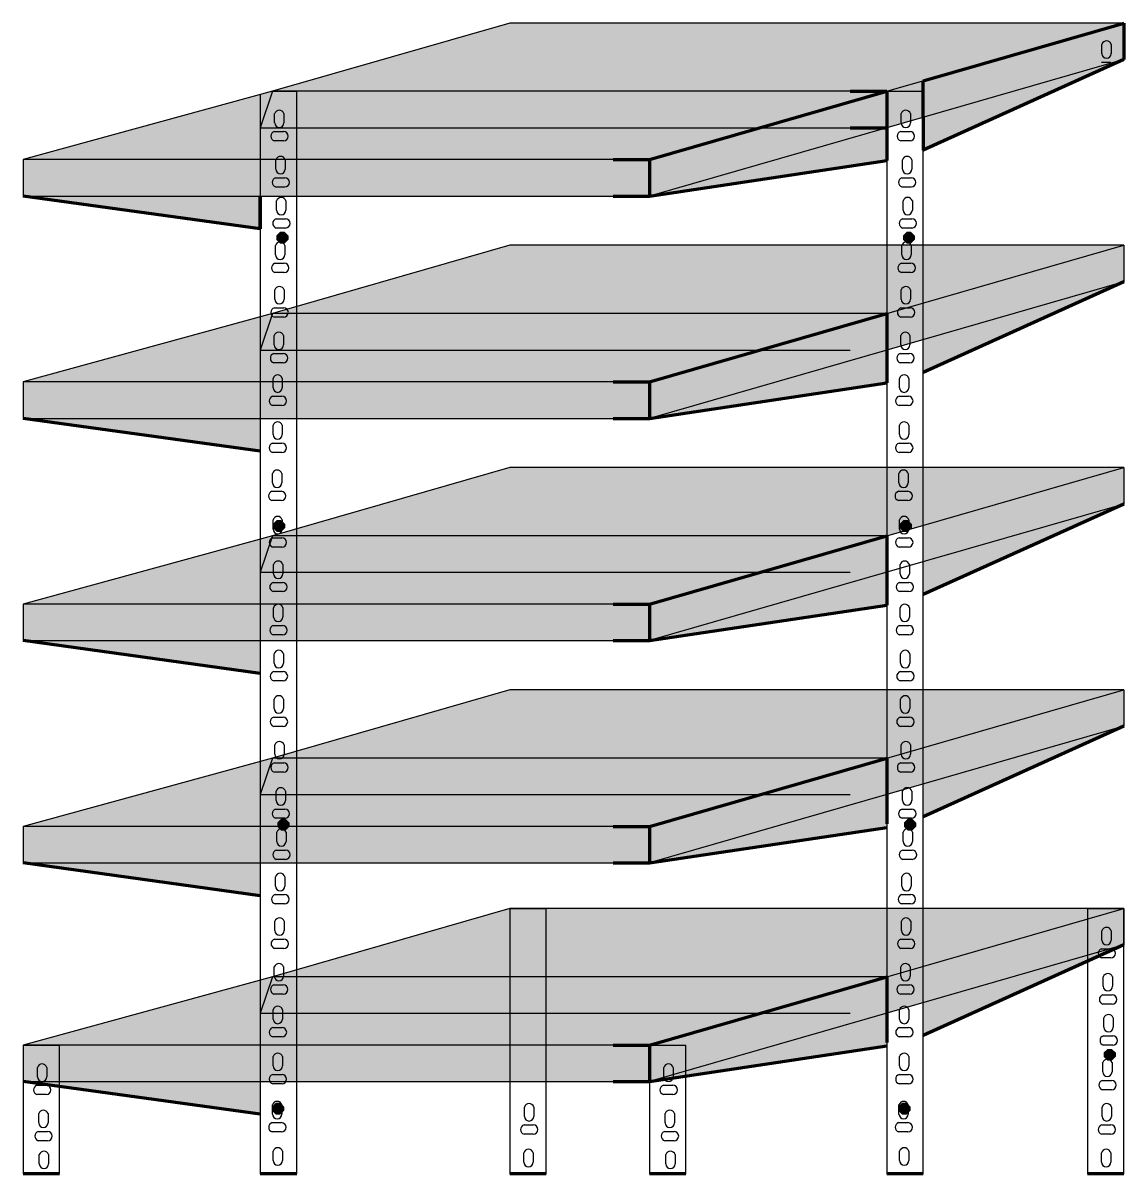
# Model space of a CAD drawing. Header units: millimetres. Extents: x 6614975 to 6624097, y 8742145 to 8746891.
# Drawn here: x 6620503.6 to 6620654.8, y 8745297.2 to 8745455.1 of the extents above; entities that cross this region are included whole.
import ezdxf

# ---------------------------------------------------------------- set-up
doc = ezdxf.new("R2010")
doc.units = ezdxf.units.MM

msp = doc.modelspace()

# ---------------------------------------------------------------- hatches: boundary and pattern name
at = {"lineweight": 211}
h = msp.add_hatch(color=8, dxfattribs=at)
h.dxf.hatch_style = 1
h.paths.add_polyline_path([(6620617.217, 8745445.765), (6620622.217, 8745445.765), (6620654.789, 8745455.137), (6620570.486, 8745455.137), (6620537.914, 8745445.765)])
h = msp.add_hatch(color=8, dxfattribs=at)
h.dxf.hatch_style = 1
h.paths.add_polyline_path([(6620654.789, 8745450.137), (6620654.789, 8745455.137), (6620622.217, 8745445.765), (6620622.217, 8745440.765)])
h = msp.add_hatch(color=9, dxfattribs=at)
h.dxf.hatch_style = 1
h.paths.add_polyline_path([(6620654.789, 8745450.137), (6620654.789, 8745455.137), (6620627.217, 8745447.203), (6620627.217, 8745442.203), (6620627.217, 8745437.703)])
h = msp.add_hatch(color=8, dxfattribs=at)
h.dxf.hatch_style = 1
h.paths.add_polyline_path([(6620584.645, 8745436.392), (6620589.645, 8745436.392), (6620622.217, 8745445.765), (6620537.914, 8745445.765), (6620503.645, 8745436.392)])
h = msp.add_hatch(color=8, dxfattribs=at)
h.dxf.hatch_style = 1
h.paths.add_polyline_path([(6620622.217, 8745440.765), (6620622.217, 8745445.765), (6620617.217, 8745445.765), (6620537.914, 8745445.765), (6620536.217, 8745440.765), (6620617.217, 8745440.765)])
h = msp.add_hatch(color=8, dxfattribs=at)
h.dxf.hatch_style = 1
h.paths.add_polyline_path([(6620622.217, 8745440.765), (6620622.217, 8745445.765), (6620589.645, 8745436.392), (6620589.645, 8745431.392)])
h = msp.add_hatch(color=9, dxfattribs=at)
h.dxf.hatch_style = 1
h.paths.add_polyline_path([(6620622.217, 8745445.765), (6620589.645, 8745436.392), (6620589.645, 8745431.392), (6620622.217, 8745436.265)])
h = msp.add_hatch(color=9, dxfattribs=at)
h.dxf.hatch_style = 1
h.paths.add_polyline_path([(6620536.217, 8745426.892), (6620536.217, 8745431.392), (6620536.217, 8745436.392), (6620503.645, 8745436.392), (6620503.645, 8745431.392)])
h = msp.add_hatch(color=8, dxfattribs=at)
h.dxf.hatch_style = 1
h.paths.add_polyline_path([(6620589.645, 8745431.392), (6620589.645, 8745436.392), (6620584.645, 8745436.392), (6620503.645, 8745436.392), (6620503.645, 8745431.392), (6620584.645, 8745431.392)])
at = {"true_color": 0x000000}
h = msp.add_hatch(color=18, dxfattribs=at)
h.dxf.hatch_style = 1
h.paths.add_polyline_path([(6620538.502, 8745425.434), (6620539.002, 8745424.934), (6620539.502, 8745424.934), (6620540.002, 8745425.434), (6620540.002, 8745425.934), (6620539.502, 8745426.434), (6620539.002, 8745426.434), (6620538.502, 8745425.934)])
h = msp.add_hatch(color=18, dxfattribs=at)
h.dxf.hatch_style = 1
h.paths.add_polyline_path([(6620624.502, 8745425.434), (6620625.002, 8745424.934), (6620625.502, 8745424.934), (6620626.002, 8745425.434), (6620626.002, 8745425.934), (6620625.502, 8745426.434), (6620625.002, 8745426.434), (6620624.502, 8745425.934)])
at = {"lineweight": 211}
h = msp.add_hatch(color=8, dxfattribs=at)
h.dxf.hatch_style = 1
h.paths.add_polyline_path([(6620617.217, 8745415.265), (6620622.217, 8745415.265), (6620654.789, 8745424.637), (6620570.486, 8745424.637), (6620537.914, 8745415.265)])
h = msp.add_hatch(color=8, dxfattribs=at)
h.dxf.hatch_style = 1
h.paths.add_polyline_path([(6620654.789, 8745419.637), (6620654.789, 8745424.637), (6620622.217, 8745415.265), (6620622.217, 8745410.265)])
h = msp.add_hatch(color=9, dxfattribs=at)
h.dxf.hatch_style = 1
h.paths.add_polyline_path([(6620654.789, 8745419.637), (6620654.789, 8745424.637), (6620627.217, 8745416.703), (6620627.217, 8745411.703), (6620627.217, 8745407.203)])
h = msp.add_hatch(color=8, dxfattribs=at)
h.dxf.hatch_style = 1
h.paths.add_polyline_path([(6620584.645, 8745405.892), (6620589.645, 8745405.892), (6620622.217, 8745415.265), (6620537.914, 8745415.265), (6620503.645, 8745405.892)])
h = msp.add_hatch(color=8, dxfattribs=at)
h.dxf.hatch_style = 1
h.paths.add_polyline_path([(6620622.217, 8745410.265), (6620622.217, 8745415.265), (6620617.217, 8745415.265), (6620537.914, 8745415.265), (6620536.217, 8745410.265), (6620617.217, 8745410.265)])
h = msp.add_hatch(color=8, dxfattribs=at)
h.dxf.hatch_style = 1
h.paths.add_polyline_path([(6620622.217, 8745410.265), (6620622.217, 8745415.265), (6620589.645, 8745405.892), (6620589.645, 8745400.892)])
h = msp.add_hatch(color=9, dxfattribs=at)
h.dxf.hatch_style = 1
h.paths.add_polyline_path([(6620622.217, 8745415.265), (6620589.645, 8745405.892), (6620589.645, 8745400.892), (6620622.217, 8745405.765)])
h = msp.add_hatch(color=9, dxfattribs=at)
h.dxf.hatch_style = 1
h.paths.add_polyline_path([(6620536.217, 8745396.392), (6620536.217, 8745400.892), (6620536.217, 8745405.892), (6620503.645, 8745405.892), (6620503.645, 8745400.892)])
h = msp.add_hatch(color=8, dxfattribs=at)
h.dxf.hatch_style = 1
h.paths.add_polyline_path([(6620589.645, 8745400.892), (6620589.645, 8745405.892), (6620584.645, 8745405.892), (6620503.645, 8745405.892), (6620503.645, 8745400.892), (6620584.645, 8745400.892)])
h = msp.add_hatch(color=8, dxfattribs=at)
h.dxf.hatch_style = 1
h.paths.add_polyline_path([(6620617.217, 8745384.765), (6620622.217, 8745384.765), (6620654.789, 8745394.137), (6620570.486, 8745394.137), (6620537.914, 8745384.765)])
h = msp.add_hatch(color=8, dxfattribs=at)
h.dxf.hatch_style = 1
h.paths.add_polyline_path([(6620654.789, 8745389.137), (6620654.789, 8745394.137), (6620627.217, 8745386.37), (6620627.217, 8745381.37)])
h = msp.add_hatch(color=9, dxfattribs=at)
h.dxf.hatch_style = 1
h.paths.add_polyline_path([(6620654.789, 8745389.137), (6620654.789, 8745394.137), (6620627.217, 8745386.203), (6620627.217, 8745381.203), (6620627.217, 8745376.703)])
at = {"true_color": 0x000000}
h = msp.add_hatch(color=18, dxfattribs=at)
h.dxf.hatch_style = 1
h.paths.add_polyline_path([(6620538.051, 8745385.862), (6620538.551, 8745385.362), (6620539.051, 8745385.362), (6620539.551, 8745385.862), (6620539.551, 8745386.362), (6620539.051, 8745386.862), (6620538.551, 8745386.862), (6620538.051, 8745386.362)])
h = msp.add_hatch(color=18, dxfattribs=at)
h.dxf.hatch_style = 1
h.paths.add_polyline_path([(6620624.051, 8745385.862), (6620624.551, 8745385.362), (6620625.051, 8745385.362), (6620625.551, 8745385.862), (6620625.551, 8745386.362), (6620625.051, 8745386.862), (6620624.551, 8745386.862), (6620624.051, 8745386.362)])
at = {"lineweight": 211}
h = msp.add_hatch(color=8, dxfattribs=at)
h.dxf.hatch_style = 1
h.paths.add_polyline_path([(6620584.645, 8745375.392), (6620589.645, 8745375.392), (6620622.217, 8745384.765), (6620537.914, 8745384.765), (6620503.645, 8745375.392)])
h = msp.add_hatch(color=8, dxfattribs=at)
h.dxf.hatch_style = 1
h.paths.add_polyline_path([(6620622.217, 8745379.765), (6620622.217, 8745384.765), (6620617.217, 8745384.765), (6620537.914, 8745384.765), (6620536.217, 8745379.765), (6620617.217, 8745379.765)])
h = msp.add_hatch(color=8, dxfattribs=at)
h.dxf.hatch_style = 1
h.paths.add_polyline_path([(6620622.217, 8745379.765), (6620622.217, 8745384.765), (6620589.645, 8745375.392), (6620589.645, 8745370.392)])
h = msp.add_hatch(color=9, dxfattribs=at)
h.dxf.hatch_style = 1
h.paths.add_polyline_path([(6620622.217, 8745384.765), (6620589.645, 8745375.392), (6620589.645, 8745370.392), (6620622.217, 8745375.265)])
h = msp.add_hatch(color=9, dxfattribs=at)
h.dxf.hatch_style = 1
h.paths.add_polyline_path([(6620536.217, 8745365.892), (6620536.217, 8745370.392), (6620536.217, 8745375.392), (6620503.645, 8745375.392), (6620503.645, 8745370.392)])
h = msp.add_hatch(color=8, dxfattribs=at)
h.dxf.hatch_style = 1
h.paths.add_polyline_path([(6620589.645, 8745370.392), (6620589.645, 8745375.392), (6620584.645, 8745375.392), (6620503.645, 8745375.392), (6620503.645, 8745370.392), (6620584.645, 8745370.392)])
h = msp.add_hatch(color=8, dxfattribs=at)
h.dxf.hatch_style = 1
h.paths.add_polyline_path([(6620617.217, 8745354.265), (6620622.217, 8745354.265), (6620654.789, 8745363.637), (6620570.486, 8745363.637), (6620537.914, 8745354.265)])
h = msp.add_hatch(color=8, dxfattribs=at)
h.dxf.hatch_style = 1
h.paths.add_polyline_path([(6620654.789, 8745358.637), (6620654.789, 8745363.637), (6620622.217, 8745354.265), (6620622.217, 8745349.265)])
h = msp.add_hatch(color=9, dxfattribs=at)
h.dxf.hatch_style = 1
h.paths.add_polyline_path([(6620654.789, 8745358.637), (6620654.789, 8745363.637), (6620627.217, 8745355.703), (6620627.217, 8745350.703), (6620627.217, 8745346.203)])
h = msp.add_hatch(color=8, dxfattribs=at)
h.dxf.hatch_style = 1
h.paths.add_polyline_path([(6620584.645, 8745344.892), (6620589.645, 8745344.892), (6620622.217, 8745354.265), (6620537.914, 8745354.265), (6620503.645, 8745344.892)])
h = msp.add_hatch(color=8, dxfattribs=at)
h.dxf.hatch_style = 1
h.paths.add_polyline_path([(6620622.217, 8745349.265), (6620622.217, 8745354.265), (6620617.217, 8745354.265), (6620537.914, 8745354.265), (6620536.217, 8745349.265), (6620617.217, 8745349.265)])
h = msp.add_hatch(color=8, dxfattribs=at)
h.dxf.hatch_style = 1
h.paths.add_polyline_path([(6620622.217, 8745349.265), (6620622.217, 8745354.265), (6620589.645, 8745344.892), (6620589.645, 8745339.892)])
h = msp.add_hatch(color=9, dxfattribs=at)
h.dxf.hatch_style = 1
h.paths.add_polyline_path([(6620622.217, 8745354.265), (6620589.645, 8745344.892), (6620589.645, 8745339.892), (6620622.217, 8745344.765)])
at = {"true_color": 0x000000}
h = msp.add_hatch(color=18, dxfattribs=at)
h.dxf.hatch_style = 1
h.paths.add_polyline_path([(6620538.646, 8745344.889), (6620539.146, 8745344.389), (6620539.646, 8745344.389), (6620540.146, 8745344.889), (6620540.146, 8745345.389), (6620539.646, 8745345.889), (6620539.146, 8745345.889), (6620538.646, 8745345.389)])
h = msp.add_hatch(color=18, dxfattribs=at)
h.dxf.hatch_style = 1
h.paths.add_polyline_path([(6620624.646, 8745344.889), (6620625.146, 8745344.389), (6620625.646, 8745344.389), (6620626.146, 8745344.889), (6620626.146, 8745345.389), (6620625.646, 8745345.889), (6620625.146, 8745345.889), (6620624.646, 8745345.389)])
at = {"lineweight": 211}
h = msp.add_hatch(color=9, dxfattribs=at)
h.dxf.hatch_style = 1
h.paths.add_polyline_path([(6620536.217, 8745335.392), (6620536.217, 8745339.892), (6620536.217, 8745344.892), (6620503.645, 8745344.892), (6620503.645, 8745339.892)])
h = msp.add_hatch(color=8, dxfattribs=at)
h.dxf.hatch_style = 1
h.paths.add_polyline_path([(6620589.645, 8745339.892), (6620589.645, 8745344.892), (6620584.645, 8745344.892), (6620503.645, 8745344.892), (6620503.645, 8745339.892), (6620584.645, 8745339.892)])
h = msp.add_hatch(color=8, dxfattribs=at)
h.dxf.hatch_style = 1
h.paths.add_polyline_path([(6620617.217, 8745324.265), (6620622.217, 8745324.265), (6620654.789, 8745333.637), (6620570.486, 8745333.637), (6620537.914, 8745324.265)])
h = msp.add_hatch(color=8, dxfattribs=at)
h.dxf.hatch_style = 1
h.paths.add_polyline_path([(6620654.789, 8745328.637), (6620654.789, 8745333.637), (6620622.217, 8745324.265), (6620622.217, 8745319.265)])
h = msp.add_hatch(color=9, dxfattribs=at)
h.dxf.hatch_style = 1
h.paths.add_polyline_path([(6620654.789, 8745328.637), (6620654.789, 8745333.637), (6620627.217, 8745325.703), (6620627.217, 8745320.703), (6620627.217, 8745316.203)])
h = msp.add_hatch(color=8, dxfattribs=at)
h.dxf.hatch_style = 1
h.paths.add_polyline_path([(6620584.645, 8745314.892), (6620589.645, 8745314.892), (6620622.217, 8745324.265), (6620537.914, 8745324.265), (6620503.645, 8745314.892)])
h = msp.add_hatch(color=8, dxfattribs=at)
h.dxf.hatch_style = 1
h.paths.add_polyline_path([(6620622.217, 8745319.265), (6620622.217, 8745324.265), (6620617.217, 8745324.265), (6620537.914, 8745324.265), (6620536.217, 8745319.265), (6620617.217, 8745319.265)])
h = msp.add_hatch(color=8, dxfattribs=at)
h.dxf.hatch_style = 1
h.paths.add_polyline_path([(6620622.217, 8745319.265), (6620622.217, 8745324.265), (6620589.645, 8745314.892), (6620589.645, 8745309.892)])
h = msp.add_hatch(color=9, dxfattribs=at)
h.dxf.hatch_style = 1
h.paths.add_polyline_path([(6620622.217, 8745324.265), (6620589.645, 8745314.892), (6620589.645, 8745309.892), (6620622.217, 8745314.765)])
h = msp.add_hatch(color=9, dxfattribs=at)
h.dxf.hatch_style = 1
h.paths.add_polyline_path([(6620536.217, 8745305.392), (6620536.217, 8745309.892), (6620536.217, 8745314.892), (6620503.645, 8745314.892), (6620503.645, 8745309.892)])
h = msp.add_hatch(color=8, dxfattribs=at)
h.dxf.hatch_style = 1
h.paths.add_polyline_path([(6620589.645, 8745309.892), (6620589.645, 8745314.892), (6620584.645, 8745314.892), (6620503.645, 8745314.892), (6620503.645, 8745309.892), (6620584.645, 8745309.892)])
at = {"true_color": 0x000000}
h = msp.add_hatch(color=18, dxfattribs=at)
h.dxf.hatch_style = 1
h.paths.add_polyline_path([(6620652.074, 8745313.306), (6620652.574, 8745312.806), (6620653.074, 8745312.806), (6620653.574, 8745313.306), (6620653.574, 8745313.806), (6620653.074, 8745314.306), (6620652.574, 8745314.306), (6620652.074, 8745313.806)])
h = msp.add_hatch(color=18, dxfattribs=at)
h.dxf.hatch_style = 1
h.paths.add_polyline_path([(6620537.899, 8745305.919), (6620538.399, 8745305.419), (6620538.899, 8745305.419), (6620539.399, 8745305.919), (6620539.399, 8745306.419), (6620538.899, 8745306.919), (6620538.399, 8745306.919), (6620537.899, 8745306.419)])
h = msp.add_hatch(color=18, dxfattribs=at)
h.dxf.hatch_style = 1
h.paths.add_polyline_path([(6620623.899, 8745305.919), (6620624.399, 8745305.419), (6620624.899, 8745305.419), (6620625.399, 8745305.919), (6620625.399, 8745306.419), (6620624.899, 8745306.919), (6620624.399, 8745306.919), (6620623.899, 8745306.419)])

# ---------------------------------------------------------------- linework, layer by layer
at = {"color": 18, "lineweight": 211, "true_color": 0x000000}
for p, q in [((6620627.217, 8745447.203), (6620654.789, 8745455.137)), ((6620627.217, 8745447.203), (6620654.789, 8745455.137)), ((6620654.789, 8745455.137), (6620654.789, 8745450.137)), ((6620654.789, 8745455.137), (6620654.789, 8745450.137)), ((6620654.789, 8745455.137), (6620654.789, 8745450.137)), ((6620654.789, 8745450.137), (6620627.217, 8745437.703)), ((6620654.789, 8745450.137), (6620627.217, 8745437.703)), ((6620627.217, 8745442.203), (6620627.217, 8745447.203)), ((6620627.217, 8745442.203), (6620627.217, 8745447.203)), ((6620589.645, 8745436.392), (6620622.217, 8745445.765)), ((6620589.645, 8745436.392), (6620622.217, 8745445.765)), ((6620622.217, 8745445.765), (6620622.217, 8745436.265)), ((6620622.217, 8745445.765), (6620622.217, 8745436.265)), ((6620627.217, 8745442.203), (6620627.217, 8745437.703)), ((6620627.217, 8745442.203), (6620627.217, 8745437.703)), ((6620589.645, 8745436.392), (6620589.645, 8745431.392)), ((6620589.645, 8745431.392), (6620622.217, 8745436.265)), ((6620589.645, 8745431.392), (6620622.217, 8745436.265)), ((6620536.217, 8745426.892), (6620503.645, 8745431.392)), ((6620536.217, 8745426.892), (6620503.645, 8745431.392)), ((6620536.217, 8745431.392), (6620536.217, 8745426.892)), ((6620536.217, 8745426.892), (6620536.217, 8745431.392)), ((6620654.789, 8745419.637), (6620627.217, 8745407.203)), ((6620654.789, 8745419.637), (6620627.217, 8745407.203)), ((6620589.645, 8745405.892), (6620622.217, 8745415.265)), ((6620589.645, 8745405.892), (6620622.217, 8745415.265)), ((6620622.217, 8745415.265), (6620622.217, 8745405.765)), ((6620589.645, 8745405.892), (6620589.645, 8745400.892)), ((6620589.645, 8745400.892), (6620622.217, 8745405.765)), ((6620589.645, 8745400.892), (6620622.217, 8745405.765)), ((6620536.217, 8745396.392), (6620503.645, 8745400.892)), ((6620536.217, 8745396.392), (6620503.645, 8745400.892)), ((6620654.789, 8745389.137), (6620627.217, 8745376.703)), ((6620654.789, 8745389.137), (6620627.217, 8745376.703)), ((6620589.645, 8745375.392), (6620622.217, 8745384.765)), ((6620589.645, 8745375.392), (6620622.217, 8745384.765)), ((6620622.217, 8745384.765), (6620622.217, 8745375.265)), ((6620589.645, 8745375.392), (6620589.645, 8745370.392)), ((6620589.645, 8745370.392), (6620622.217, 8745375.265)), ((6620589.645, 8745370.392), (6620622.217, 8745375.265)), ((6620536.217, 8745365.892), (6620503.645, 8745370.392)), ((6620536.217, 8745365.892), (6620503.645, 8745370.392)), ((6620654.789, 8745358.637), (6620627.217, 8745346.203)), ((6620654.789, 8745358.637), (6620627.217, 8745346.203)), ((6620589.645, 8745344.892), (6620622.217, 8745354.265)), ((6620589.645, 8745344.892), (6620622.217, 8745354.265)), ((6620622.217, 8745354.265), (6620622.217, 8745345.265)), ((6620589.645, 8745344.892), (6620589.645, 8745339.892)), ((6620589.645, 8745339.892), (6620622.217, 8745344.765)), ((6620589.645, 8745339.892), (6620622.217, 8745344.765)), ((6620536.217, 8745335.392), (6620503.645, 8745339.892)), ((6620536.217, 8745335.392), (6620503.645, 8745339.892)), ((6620654.789, 8745328.637), (6620627.217, 8745316.203)), ((6620654.789, 8745328.637), (6620627.217, 8745316.203)), ((6620589.645, 8745314.892), (6620622.217, 8745324.265)), ((6620589.645, 8745314.892), (6620622.217, 8745324.265)), ((6620622.217, 8745324.265), (6620622.217, 8745315.265)), ((6620589.645, 8745314.892), (6620589.645, 8745309.892)), ((6620589.645, 8745309.892), (6620622.217, 8745314.765)), ((6620589.645, 8745309.892), (6620622.217, 8745314.765)), ((6620536.217, 8745305.392), (6620503.645, 8745309.892)), ((6620536.217, 8745305.392), (6620503.645, 8745309.892))]:
    msp.add_line(p, q, dxfattribs=at)
at = {"color": 7}
for p, q in [((6620537.914, 8745445.765), (6620541.217, 8745445.765)), ((6620622.217, 8745445.765), (6620627.217, 8745445.765)), ((6620570.486, 8745333.637), (6620575.486, 8745333.637)), ((6620649.789, 8745333.637), (6620654.789, 8745333.637)), ((6620503.645, 8745314.892), (6620508.645, 8745314.892)), ((6620589.645, 8745314.892), (6620594.645, 8745314.892))]:
    msp.add_line(p, q, dxfattribs=at)
at = {"color": 7, "lineweight": 211, "true_color": 0xffffff}
for p, q in [((6620617.217, 8745445.765), (6620622.217, 8745445.765)), ((6620622.217, 8745445.765), (6620622.217, 8745440.765)), ((6620622.217, 8745445.765), (6620622.217, 8745440.765)), ((6620617.217, 8745440.765), (6620622.217, 8745440.765)), ((6620584.645, 8745436.392), (6620589.645, 8745436.392)), ((6620589.645, 8745436.392), (6620589.645, 8745431.392)), ((6620584.645, 8745431.392), (6620589.645, 8745431.392)), ((6620584.645, 8745405.892), (6620589.645, 8745405.892)), ((6620589.645, 8745405.892), (6620589.645, 8745400.892)), ((6620584.645, 8745400.892), (6620589.645, 8745400.892)), ((6620584.645, 8745375.392), (6620589.645, 8745375.392)), ((6620589.645, 8745375.392), (6620589.645, 8745370.392)), ((6620584.645, 8745370.392), (6620589.645, 8745370.392)), ((6620584.645, 8745344.892), (6620589.645, 8745344.892)), ((6620589.645, 8745344.892), (6620589.645, 8745339.892)), ((6620584.645, 8745339.892), (6620589.645, 8745339.892)), ((6620584.645, 8745314.892), (6620589.645, 8745314.892)), ((6620589.645, 8745314.892), (6620589.645, 8745309.892)), ((6620584.645, 8745309.892), (6620589.645, 8745309.892)), ((6620508.645, 8745297.203), (6620503.645, 8745297.203)), ((6620541.217, 8745297.203), (6620536.217, 8745297.203)), ((6620575.486, 8745297.203), (6620570.486, 8745297.203)), ((6620594.645, 8745297.203), (6620589.645, 8745297.203)), ((6620627.217, 8745297.203), (6620622.217, 8745297.203)), ((6620654.789, 8745297.203), (6620649.789, 8745297.203))]:
    msp.add_line(p, q, dxfattribs=at)
for p, q in [((6620539.002, 8745426.434), (6620538.502, 8745425.934)), ((6620538.502, 8745425.934), (6620538.502, 8745425.434)), ((6620539.002, 8745426.434), (6620539.502, 8745426.434)), ((6620539.502, 8745426.434), (6620540.002, 8745425.934)), ((6620540.002, 8745425.934), (6620540.002, 8745425.434)), ((6620625.002, 8745426.434), (6620624.502, 8745425.934)), ((6620624.502, 8745425.934), (6620624.502, 8745425.434)), ((6620625.002, 8745426.434), (6620625.502, 8745426.434)), ((6620625.502, 8745426.434), (6620626.002, 8745425.934)), ((6620626.002, 8745425.934), (6620626.002, 8745425.434)), ((6620539.002, 8745424.934), (6620538.502, 8745425.434)), ((6620539.502, 8745424.934), (6620539.002, 8745424.934)), ((6620540.002, 8745425.434), (6620539.502, 8745424.934)), ((6620625.002, 8745424.934), (6620624.502, 8745425.434)), ((6620625.502, 8745424.934), (6620625.002, 8745424.934)), ((6620626.002, 8745425.434), (6620625.502, 8745424.934)), ((6620538.551, 8745386.862), (6620538.051, 8745386.362)), ((6620538.551, 8745386.862), (6620539.051, 8745386.862)), ((6620539.051, 8745386.862), (6620539.551, 8745386.362)), ((6620624.551, 8745386.862), (6620624.051, 8745386.362)), ((6620624.551, 8745386.862), (6620625.051, 8745386.862)), ((6620625.051, 8745386.862), (6620625.551, 8745386.362)), ((6620538.051, 8745386.362), (6620538.051, 8745385.862)), ((6620538.551, 8745385.362), (6620538.051, 8745385.862)), ((6620539.051, 8745385.362), (6620538.551, 8745385.362)), ((6620539.551, 8745385.862), (6620539.051, 8745385.362)), ((6620539.551, 8745386.362), (6620539.551, 8745385.862)), ((6620624.051, 8745386.362), (6620624.051, 8745385.862)), ((6620624.551, 8745385.362), (6620624.051, 8745385.862)), ((6620625.051, 8745385.362), (6620624.551, 8745385.362)), ((6620625.551, 8745385.862), (6620625.051, 8745385.362)), ((6620625.551, 8745386.362), (6620625.551, 8745385.862)), ((6620539.146, 8745345.889), (6620538.646, 8745345.389)), ((6620538.646, 8745345.389), (6620538.646, 8745344.889)), ((6620539.146, 8745345.889), (6620539.646, 8745345.889)), ((6620539.646, 8745345.889), (6620540.146, 8745345.389)), ((6620540.146, 8745345.389), (6620540.146, 8745344.889)), ((6620625.146, 8745345.889), (6620624.646, 8745345.389)), ((6620624.646, 8745345.389), (6620624.646, 8745344.889)), ((6620625.146, 8745345.889), (6620625.646, 8745345.889)), ((6620625.646, 8745345.889), (6620626.146, 8745345.389)), ((6620626.146, 8745345.389), (6620626.146, 8745344.889)), ((6620539.146, 8745344.389), (6620538.646, 8745344.889)), ((6620539.646, 8745344.389), (6620539.146, 8745344.389)), ((6620540.146, 8745344.889), (6620539.646, 8745344.389)), ((6620625.146, 8745344.389), (6620624.646, 8745344.889)), ((6620625.646, 8745344.389), (6620625.146, 8745344.389)), ((6620626.146, 8745344.889), (6620625.646, 8745344.389)), ((6620652.574, 8745314.306), (6620652.074, 8745313.806)), ((6620652.074, 8745313.806), (6620652.074, 8745313.306)), ((6620652.574, 8745314.306), (6620653.074, 8745314.306)), ((6620653.074, 8745314.306), (6620653.574, 8745313.806)), ((6620653.574, 8745313.806), (6620653.574, 8745313.306)), ((6620652.574, 8745312.806), (6620652.074, 8745313.306)), ((6620653.074, 8745312.806), (6620652.574, 8745312.806)), ((6620653.574, 8745313.306), (6620653.074, 8745312.806)), ((6620538.399, 8745306.919), (6620537.899, 8745306.419)), ((6620537.899, 8745306.419), (6620537.899, 8745305.919)), ((6620538.399, 8745305.419), (6620537.899, 8745305.919)), ((6620538.399, 8745306.919), (6620538.899, 8745306.919)), ((6620538.899, 8745306.919), (6620539.399, 8745306.419)), ((6620539.399, 8745305.919), (6620538.899, 8745305.419)), ((6620539.399, 8745306.419), (6620539.399, 8745305.919)), ((6620624.399, 8745306.919), (6620623.899, 8745306.419)), ((6620623.899, 8745306.419), (6620623.899, 8745305.919)), ((6620624.399, 8745305.419), (6620623.899, 8745305.919)), ((6620624.399, 8745306.919), (6620624.899, 8745306.919)), ((6620624.899, 8745306.919), (6620625.399, 8745306.419)), ((6620625.399, 8745305.919), (6620624.899, 8745305.419)), ((6620625.399, 8745306.419), (6620625.399, 8745305.919)), ((6620538.899, 8745305.419), (6620538.399, 8745305.419)), ((6620624.899, 8745305.419), (6620624.399, 8745305.419))]:
    msp.add_line(p, q)
for points in [[(6620654.789, 8745455.137), (6620570.486, 8745455.137), (6620537.914, 8745445.765)], [(6620622.217, 8745445.765), (6620654.789, 8745455.137), (6620654.789, 8745450.137), (6620622.217, 8745440.765)], [(6620651.764, 8745450.931), (6620651.764, 8745452.211)], [(6620653.042, 8745452.211), (6620653.042, 8745450.931)], [(6620651.705, 8745449.758), (6620652.985, 8745449.758)], [(6620622.217, 8745445.765), (6620537.914, 8745445.765), (6620503.645, 8745436.392)], [(6620617.217, 8745445.765), (6620537.914, 8745445.765), (6620536.217, 8745440.765), (6620617.217, 8745440.765)], [(6620536.217, 8745445.3), (6620536.217, 8745297.203)], [(6620541.217, 8745297.203), (6620541.217, 8745445.765)], [(6620589.645, 8745436.392), (6620622.217, 8745445.765), (6620622.217, 8745440.765), (6620589.645, 8745431.392)], [(6620622.217, 8745445.765), (6620622.217, 8745297.203)], [(6620627.217, 8745297.203), (6620627.217, 8745445.765)], [(6620538.192, 8745441.42), (6620538.192, 8745442.7)], [(6620539.471, 8745442.7), (6620539.471, 8745441.42)], [(6620624.192, 8745441.42), (6620624.192, 8745442.7)], [(6620625.471, 8745442.7), (6620625.471, 8745441.42)], [(6620538.134, 8745440.247), (6620539.413, 8745440.247)], [(6620624.134, 8745440.247), (6620625.413, 8745440.247)], [(6620539.413, 8745438.968), (6620538.134, 8745438.968)], [(6620625.413, 8745438.968), (6620624.134, 8745438.968)], [(6620584.645, 8745436.392), (6620503.645, 8745436.392), (6620503.645, 8745431.392), (6620584.645, 8745431.392)], [(6620538.37, 8745435.087), (6620538.37, 8745436.367)], [(6620539.649, 8745436.367), (6620539.649, 8745435.087)], [(6620624.37, 8745435.087), (6620624.37, 8745436.367)], [(6620625.649, 8745436.367), (6620625.649, 8745435.087)], [(6620538.311, 8745433.914), (6620539.591, 8745433.914)], [(6620624.311, 8745433.914), (6620625.591, 8745433.914)], [(6620539.591, 8745432.635), (6620538.311, 8745432.635)], [(6620625.591, 8745432.635), (6620624.311, 8745432.635)], [(6620538.458, 8745429.458), (6620538.458, 8745430.738)], [(6620539.736, 8745430.738), (6620539.736, 8745429.458)], [(6620624.458, 8745429.458), (6620624.458, 8745430.738)], [(6620625.736, 8745430.738), (6620625.736, 8745429.458)], [(6620538.399, 8745428.285), (6620539.679, 8745428.285)], [(6620624.399, 8745428.285), (6620625.679, 8745428.285)], [(6620539.679, 8745427.006), (6620538.399, 8745427.006)], [(6620625.679, 8745427.006), (6620624.399, 8745427.006)], [(6620654.789, 8745424.637), (6620570.486, 8745424.637), (6620537.914, 8745415.265)], [(6620538.294, 8745423.34), (6620538.294, 8745424.62)], [(6620539.572, 8745424.62), (6620539.572, 8745423.34)], [(6620622.217, 8745415.265), (6620654.789, 8745424.637), (6620654.789, 8745419.637), (6620622.217, 8745410.265)], [(6620624.294, 8745423.34), (6620624.294, 8745424.62)], [(6620625.572, 8745424.62), (6620625.572, 8745423.34)], [(6620538.235, 8745422.167), (6620539.515, 8745422.167)], [(6620624.235, 8745422.167), (6620625.515, 8745422.167)], [(6620539.515, 8745420.888), (6620538.235, 8745420.888)], [(6620625.515, 8745420.888), (6620624.235, 8745420.888)], [(6620538.212, 8745417.235), (6620538.212, 8745418.515)], [(6620539.491, 8745418.515), (6620539.491, 8745417.235)], [(6620624.212, 8745417.235), (6620624.212, 8745418.515)], [(6620625.491, 8745418.515), (6620625.491, 8745417.235)], [(6620622.217, 8745415.265), (6620537.914, 8745415.265), (6620503.645, 8745405.892)], [(6620617.217, 8745415.265), (6620537.914, 8745415.265), (6620536.217, 8745410.265), (6620617.217, 8745410.265)], [(6620538.153, 8745416.062), (6620539.433, 8745416.062)], [(6620589.645, 8745405.892), (6620622.217, 8745415.265), (6620622.217, 8745410.265), (6620589.645, 8745400.892)], [(6620624.153, 8745416.062), (6620625.433, 8745416.062)], [(6620539.433, 8745414.783), (6620538.153, 8745414.783)], [(6620625.433, 8745414.783), (6620624.153, 8745414.783)], [(6620538.131, 8745410.967), (6620538.131, 8745412.247)], [(6620539.409, 8745412.247), (6620539.409, 8745410.967)], [(6620624.131, 8745410.967), (6620624.131, 8745412.247)], [(6620625.409, 8745412.247), (6620625.409, 8745410.967)], [(6620538.072, 8745409.794), (6620539.352, 8745409.794)], [(6620624.072, 8745409.794), (6620625.352, 8745409.794)], [(6620539.352, 8745408.515), (6620538.072, 8745408.515)], [(6620625.352, 8745408.515), (6620624.072, 8745408.515)], [(6620584.645, 8745405.892), (6620503.645, 8745405.892), (6620503.645, 8745400.892), (6620584.645, 8745400.892)], [(6620537.966, 8745405.097), (6620537.966, 8745406.376)], [(6620539.245, 8745406.376), (6620539.245, 8745405.097)], [(6620623.966, 8745405.097), (6620623.966, 8745406.376)], [(6620625.245, 8745406.376), (6620625.245, 8745405.097)], [(6620537.908, 8745403.923), (6620539.187, 8745403.923)], [(6620623.908, 8745403.923), (6620625.187, 8745403.923)], [(6620539.187, 8745402.645), (6620537.908, 8745402.645)], [(6620625.187, 8745402.645), (6620623.908, 8745402.645)], [(6620537.966, 8745398.654), (6620537.966, 8745399.934)], [(6620539.244, 8745399.934), (6620539.244, 8745398.654)], [(6620623.966, 8745398.654), (6620623.966, 8745399.934)], [(6620625.244, 8745399.934), (6620625.244, 8745398.654)], [(6620537.907, 8745397.481), (6620539.187, 8745397.481)], [(6620539.187, 8745396.202), (6620537.907, 8745396.202)], [(6620623.907, 8745397.481), (6620625.187, 8745397.481)], [(6620625.187, 8745396.202), (6620623.907, 8745396.202)], [(6620537.884, 8745392.049), (6620537.884, 8745393.329)], [(6620654.789, 8745394.137), (6620570.486, 8745394.137), (6620537.914, 8745384.765)], [(6620539.162, 8745393.329), (6620539.162, 8745392.049)], [(6620622.217, 8745384.765), (6620654.789, 8745394.137), (6620654.789, 8745389.137), (6620622.217, 8745379.765)], [(6620623.884, 8745392.049), (6620623.884, 8745393.329)], [(6620625.162, 8745393.329), (6620625.162, 8745392.049)], [(6620537.825, 8745390.876), (6620539.105, 8745390.876)], [(6620539.105, 8745389.598), (6620537.825, 8745389.598)], [(6620623.825, 8745390.876), (6620625.105, 8745390.876)], [(6620625.105, 8745389.598), (6620623.825, 8745389.598)], [(6620537.965, 8745385.683), (6620537.965, 8745386.963)], [(6620539.243, 8745386.963), (6620539.243, 8745385.683)], [(6620623.965, 8745385.683), (6620623.965, 8745386.963)], [(6620625.243, 8745386.963), (6620625.243, 8745385.683)], [(6620622.217, 8745384.765), (6620537.914, 8745384.765), (6620503.645, 8745375.392)], [(6620617.217, 8745384.765), (6620537.914, 8745384.765), (6620536.217, 8745379.765), (6620617.217, 8745379.765)], [(6620537.906, 8745384.51), (6620539.186, 8745384.51)], [(6620589.645, 8745375.392), (6620622.217, 8745384.765), (6620622.217, 8745379.765), (6620589.645, 8745370.392)], [(6620623.906, 8745384.51), (6620625.186, 8745384.51)], [(6620539.186, 8745383.231), (6620537.906, 8745383.231)], [(6620625.186, 8745383.231), (6620623.906, 8745383.231)], [(6620538.046, 8745379.561), (6620538.046, 8745380.841)], [(6620539.324, 8745380.841), (6620539.324, 8745379.561)], [(6620624.046, 8745379.561), (6620624.046, 8745380.841)], [(6620625.324, 8745380.841), (6620625.324, 8745379.561)], [(6620537.987, 8745378.388), (6620539.267, 8745378.388)], [(6620539.267, 8745377.109), (6620537.987, 8745377.109)], [(6620623.987, 8745378.388), (6620625.267, 8745378.388)], [(6620625.267, 8745377.109), (6620623.987, 8745377.109)], [(6620584.645, 8745375.392), (6620503.645, 8745375.392), (6620503.645, 8745370.392), (6620584.645, 8745370.392)], [(6620538.051, 8745373.631), (6620538.051, 8745374.911)], [(6620539.33, 8745374.911), (6620539.33, 8745373.631)], [(6620624.051, 8745373.631), (6620624.051, 8745374.911)], [(6620625.33, 8745374.911), (6620625.33, 8745373.631)], [(6620537.992, 8745372.458), (6620539.272, 8745372.458)], [(6620623.992, 8745372.458), (6620625.272, 8745372.458)], [(6620539.272, 8745371.18), (6620537.992, 8745371.18)], [(6620625.272, 8745371.18), (6620623.992, 8745371.18)], [(6620538.121, 8745367.309), (6620538.121, 8745368.589)], [(6620539.4, 8745368.589), (6620539.4, 8745367.309)], [(6620624.121, 8745367.309), (6620624.121, 8745368.589)], [(6620625.4, 8745368.589), (6620625.4, 8745367.309)], [(6620538.062, 8745366.136), (6620539.342, 8745366.136)], [(6620624.062, 8745366.136), (6620625.342, 8745366.136)], [(6620539.342, 8745364.857), (6620538.062, 8745364.857)], [(6620625.342, 8745364.857), (6620624.062, 8745364.857)], [(6620654.789, 8745363.637), (6620570.486, 8745363.637), (6620537.914, 8745354.265)], [(6620622.217, 8745354.265), (6620654.789, 8745363.637), (6620654.789, 8745358.637), (6620622.217, 8745349.265)], [(6620538.121, 8745361.076), (6620538.121, 8745362.355)], [(6620539.4, 8745362.355), (6620539.4, 8745361.076)], [(6620624.121, 8745361.076), (6620624.121, 8745362.355)], [(6620625.4, 8745362.355), (6620625.4, 8745361.076)], [(6620538.062, 8745359.902), (6620539.342, 8745359.902)], [(6620624.062, 8745359.902), (6620625.342, 8745359.902)], [(6620539.342, 8745358.624), (6620538.062, 8745358.624)], [(6620625.342, 8745358.624), (6620624.062, 8745358.624)], [(6620538.208, 8745354.789), (6620538.208, 8745356.069)], [(6620539.486, 8745356.069), (6620539.486, 8745354.789)], [(6620624.208, 8745354.789), (6620624.208, 8745356.069)], [(6620625.486, 8745356.069), (6620625.486, 8745354.789)], [(6620622.217, 8745354.265), (6620537.914, 8745354.265), (6620503.645, 8745344.892)], [(6620617.217, 8745354.265), (6620537.914, 8745354.265), (6620536.217, 8745349.265), (6620617.217, 8745349.265)], [(6620538.149, 8745353.616), (6620539.429, 8745353.616)], [(6620589.645, 8745344.892), (6620622.217, 8745354.265), (6620622.217, 8745349.265), (6620589.645, 8745339.892)], [(6620624.149, 8745353.616), (6620625.429, 8745353.616)], [(6620539.429, 8745352.337), (6620538.149, 8745352.337)], [(6620625.429, 8745352.337), (6620624.149, 8745352.337)], [(6620538.386, 8745348.456), (6620538.386, 8745349.736)], [(6620539.664, 8745349.736), (6620539.664, 8745348.456)], [(6620624.386, 8745348.456), (6620624.386, 8745349.736)], [(6620625.664, 8745349.736), (6620625.664, 8745348.456)], [(6620538.327, 8745347.283), (6620539.607, 8745347.283)], [(6620624.327, 8745347.283), (6620625.607, 8745347.283)], [(6620539.607, 8745346.005), (6620538.327, 8745346.005)], [(6620625.607, 8745346.005), (6620624.327, 8745346.005)], [(6620584.645, 8745344.892), (6620503.645, 8745344.892), (6620503.645, 8745339.892), (6620584.645, 8745339.892)], [(6620538.473, 8745342.827), (6620538.473, 8745344.107)], [(6620539.752, 8745344.107), (6620539.752, 8745342.827)], [(6620624.473, 8745342.827), (6620624.473, 8745344.107)], [(6620625.752, 8745344.107), (6620625.752, 8745342.827)], [(6620538.414, 8745341.654), (6620539.694, 8745341.654)], [(6620624.414, 8745341.654), (6620625.694, 8745341.654)], [(6620539.694, 8745340.376), (6620538.414, 8745340.376)], [(6620625.694, 8745340.376), (6620624.414, 8745340.376)], [(6620538.309, 8745336.709), (6620538.309, 8745337.989)], [(6620539.588, 8745337.989), (6620539.588, 8745336.709)], [(6620624.309, 8745336.709), (6620624.309, 8745337.989)], [(6620625.588, 8745337.989), (6620625.588, 8745336.709)], [(6620538.25, 8745335.536), (6620539.53, 8745335.536)], [(6620624.25, 8745335.536), (6620625.53, 8745335.536)], [(6620654.789, 8745333.637), (6620570.486, 8745333.637), (6620537.914, 8745324.265)], [(6620539.53, 8745334.258), (6620538.25, 8745334.258)], [(6620570.486, 8745333.637), (6620570.486, 8745297.203)], [(6620575.486, 8745297.203), (6620575.486, 8745333.637)], [(6620622.217, 8745324.265), (6620654.789, 8745333.637), (6620654.789, 8745328.637), (6620622.217, 8745319.265)], [(6620625.53, 8745334.258), (6620624.25, 8745334.258)], [(6620649.789, 8745333.637), (6620649.789, 8745297.203)], [(6620654.789, 8745297.203), (6620654.789, 8745333.637)], [(6620538.228, 8745330.604), (6620538.228, 8745331.884)], [(6620539.506, 8745331.884), (6620539.506, 8745330.604)], [(6620624.228, 8745330.604), (6620624.228, 8745331.884)], [(6620625.506, 8745331.884), (6620625.506, 8745330.604)], [(6620651.764, 8745329.292), (6620651.764, 8745330.572)], [(6620653.043, 8745330.572), (6620653.043, 8745329.292)], [(6620538.169, 8745329.431), (6620539.449, 8745329.431)], [(6620539.449, 8745328.152), (6620538.169, 8745328.152)], [(6620624.169, 8745329.431), (6620625.449, 8745329.431)], [(6620625.449, 8745328.152), (6620624.169, 8745328.152)], [(6620651.705, 8745328.119), (6620652.985, 8745328.119)], [(6620652.985, 8745326.84), (6620651.705, 8745326.84)], [(6620538.146, 8745324.336), (6620538.146, 8745325.616)], [(6620539.425, 8745325.616), (6620539.425, 8745324.336)], [(6620624.146, 8745324.336), (6620624.146, 8745325.616)], [(6620625.425, 8745325.616), (6620625.425, 8745324.336)], [(6620622.217, 8745324.265), (6620537.914, 8745324.265), (6620503.645, 8745314.892)], [(6620617.217, 8745324.265), (6620537.914, 8745324.265), (6620536.217, 8745319.265), (6620617.217, 8745319.265)], [(6620589.645, 8745314.892), (6620622.217, 8745324.265), (6620622.217, 8745319.265), (6620589.645, 8745309.892)], [(6620651.942, 8745322.959), (6620651.942, 8745324.239)], [(6620653.22, 8745324.239), (6620653.22, 8745322.959)], [(6620538.087, 8745323.163), (6620539.367, 8745323.163)], [(6620539.367, 8745321.884), (6620538.087, 8745321.884)], [(6620624.087, 8745323.163), (6620625.367, 8745323.163)], [(6620625.367, 8745321.884), (6620624.087, 8745321.884)], [(6620651.883, 8745321.786), (6620653.163, 8745321.786)], [(6620653.163, 8745320.508), (6620651.883, 8745320.508)], [(6620537.982, 8745318.466), (6620537.982, 8745319.746)], [(6620539.26, 8745319.746), (6620539.26, 8745318.466)], [(6620623.982, 8745318.466), (6620623.982, 8745319.746)], [(6620625.26, 8745319.746), (6620625.26, 8745318.466)], [(6620652.03, 8745317.33), (6620652.03, 8745318.61)], [(6620653.308, 8745318.61), (6620653.308, 8745317.33)], [(6620537.923, 8745317.293), (6620539.203, 8745317.293)], [(6620623.923, 8745317.293), (6620625.203, 8745317.293)], [(6620539.203, 8745316.014), (6620537.923, 8745316.014)], [(6620625.203, 8745316.014), (6620623.923, 8745316.014)], [(6620651.971, 8745316.157), (6620653.25, 8745316.157)], [(6620584.645, 8745314.892), (6620503.645, 8745314.892), (6620503.645, 8745309.892), (6620584.645, 8745309.892)], [(6620503.645, 8745314.892), (6620503.645, 8745297.203)], [(6620508.645, 8745297.203), (6620508.645, 8745314.892)], [(6620589.645, 8745314.892), (6620589.645, 8745297.203)], [(6620594.645, 8745297.203), (6620594.645, 8745314.892)], [(6620653.25, 8745314.878), (6620651.971, 8745314.878)], [(6620537.981, 8745312.023), (6620537.981, 8745313.303)], [(6620539.26, 8745313.303), (6620539.26, 8745312.023)], [(6620623.981, 8745312.023), (6620623.981, 8745313.303)], [(6620625.26, 8745313.303), (6620625.26, 8745312.023)], [(6620651.866, 8745311.212), (6620651.866, 8745312.492)], [(6620653.144, 8745312.492), (6620653.144, 8745311.212)], [(6620505.62, 8745310.548), (6620505.62, 8745311.828)], [(6620506.899, 8745311.828), (6620506.899, 8745310.548)], [(6620537.922, 8745310.85), (6620539.202, 8745310.85)], [(6620591.62, 8745310.548), (6620591.62, 8745311.828)], [(6620592.899, 8745311.828), (6620592.899, 8745310.548)], [(6620623.922, 8745310.85), (6620625.202, 8745310.85)], [(6620505.562, 8745309.375), (6620506.841, 8745309.375)], [(6620539.202, 8745309.571), (6620537.922, 8745309.571)], [(6620591.562, 8745309.375), (6620592.841, 8745309.375)], [(6620625.202, 8745309.571), (6620623.922, 8745309.571)], [(6620651.807, 8745310.039), (6620653.086, 8745310.039)], [(6620506.841, 8745308.096), (6620505.562, 8745308.096)], [(6620592.841, 8745308.096), (6620591.562, 8745308.096)], [(6620653.086, 8745308.76), (6620651.807, 8745308.76)], [(6620537.899, 8745305.419), (6620537.899, 8745306.698)], [(6620539.178, 8745306.698), (6620539.178, 8745305.419)], [(6620572.481, 8745305.107), (6620572.481, 8745306.387)], [(6620573.759, 8745306.387), (6620573.759, 8745305.107)], [(6620623.899, 8745305.419), (6620623.899, 8745306.698)], [(6620625.178, 8745306.698), (6620625.178, 8745305.419)], [(6620651.784, 8745305.107), (6620651.784, 8745306.387)], [(6620653.063, 8745306.387), (6620653.063, 8745305.107)], [(6620505.798, 8745304.215), (6620505.798, 8745305.495)], [(6620507.077, 8745305.495), (6620507.077, 8745304.215)], [(6620591.798, 8745304.215), (6620591.798, 8745305.495)], [(6620593.077, 8745305.495), (6620593.077, 8745304.215)], [(6620505.739, 8745303.042), (6620507.019, 8745303.042)], [(6620537.84, 8745304.245), (6620539.12, 8745304.245)], [(6620539.12, 8745302.967), (6620537.84, 8745302.967)], [(6620572.422, 8745303.934), (6620573.702, 8745303.934)], [(6620591.739, 8745303.042), (6620593.019, 8745303.042)], [(6620623.84, 8745304.245), (6620625.12, 8745304.245)], [(6620625.12, 8745302.967), (6620623.84, 8745302.967)], [(6620651.725, 8745303.934), (6620653.005, 8745303.934)], [(6620507.019, 8745301.763), (6620505.739, 8745301.763)], [(6620573.702, 8745302.655), (6620572.422, 8745302.655)], [(6620593.019, 8745301.763), (6620591.739, 8745301.763)], [(6620653.005, 8745302.655), (6620651.725, 8745302.655)], [(6620505.886, 8745298.586), (6620505.886, 8745299.866)], [(6620507.164, 8745299.866), (6620507.164, 8745298.586)], [(6620537.98, 8745299.052), (6620537.98, 8745300.332)], [(6620539.259, 8745300.332), (6620539.259, 8745299.052)], [(6620572.399, 8745298.839), (6620572.399, 8745300.119)], [(6620573.678, 8745300.119), (6620573.678, 8745298.839)], [(6620591.886, 8745298.586), (6620591.886, 8745299.866)], [(6620593.164, 8745299.866), (6620593.164, 8745298.586)], [(6620623.98, 8745299.052), (6620623.98, 8745300.332)], [(6620625.259, 8745300.332), (6620625.259, 8745299.052)], [(6620651.703, 8745298.839), (6620651.703, 8745300.119)], [(6620652.981, 8745300.119), (6620652.981, 8745298.839)]]:
    msp.add_lwpolyline(points)
for centre, radius, start, end in [((6620652.403, 8745452.013), 0.669, 17.21992, 162.78008), ((6620652.403, 8745450.932), 0.639, 180.05766, 0.05766), ((6620538.832, 8745442.502), 0.669, 17.21992, 162.78008), ((6620624.832, 8745442.502), 0.669, 17.21992, 162.78008), ((6620538.332, 8745439.607), 0.669, 107.21992, 252.78008), ((6620538.832, 8745441.421), 0.639, 180.05766, 0.05766), ((6620539.413, 8745439.607), 0.639, 270.05766, 90.05766), ((6620624.332, 8745439.607), 0.669, 107.21992, 252.78008), ((6620624.832, 8745441.421), 0.639, 180.05766, 0.05766), ((6620625.413, 8745439.607), 0.639, 270.05766, 90.05766), ((6620539.009, 8745436.169), 0.669, 17.21992, 162.78008), ((6620625.009, 8745436.169), 0.669, 17.21992, 162.78008), ((6620538.509, 8745433.275), 0.669, 107.21992, 252.78008), ((6620539.009, 8745435.088), 0.639, 180.05766, 0.05766), ((6620539.59, 8745433.275), 0.639, 270.05766, 90.05766), ((6620624.509, 8745433.275), 0.669, 107.21992, 252.78008), ((6620625.009, 8745435.088), 0.639, 180.05766, 0.05766), ((6620625.59, 8745433.275), 0.639, 270.05766, 90.05766), ((6620539.097, 8745430.54), 0.669, 17.21992, 162.78008), ((6620625.097, 8745430.54), 0.669, 17.21992, 162.78008), ((6620539.097, 8745429.459), 0.639, 180.05766, 0.05766), ((6620625.097, 8745429.459), 0.639, 180.05766, 0.05766), ((6620538.597, 8745427.646), 0.669, 107.21992, 252.78008), ((6620539.678, 8745427.646), 0.639, 270.05766, 90.05766), ((6620624.597, 8745427.646), 0.669, 107.21992, 252.78008), ((6620625.678, 8745427.646), 0.639, 270.05766, 90.05766), ((6620538.933, 8745424.422), 0.669, 17.21992, 162.78008), ((6620624.933, 8745424.422), 0.669, 17.21992, 162.78008), ((6620538.933, 8745423.341), 0.639, 180.05766, 0.05766), ((6620624.933, 8745423.341), 0.639, 180.05766, 0.05766), ((6620538.433, 8745421.528), 0.669, 107.21992, 252.78008), ((6620539.514, 8745421.528), 0.639, 270.05766, 90.05766), ((6620624.433, 8745421.528), 0.669, 107.21992, 252.78008), ((6620625.514, 8745421.528), 0.639, 270.05766, 90.05766), ((6620538.851, 8745418.317), 0.669, 17.21992, 162.78008), ((6620624.851, 8745418.317), 0.669, 17.21992, 162.78008), ((6620538.851, 8745417.236), 0.639, 180.05766, 0.05766), ((6620624.851, 8745417.236), 0.639, 180.05766, 0.05766), ((6620538.351, 8745415.422), 0.669, 107.21992, 252.78008), ((6620539.432, 8745415.422), 0.639, 270.05766, 90.05766), ((6620624.351, 8745415.422), 0.669, 107.21992, 252.78008), ((6620625.432, 8745415.422), 0.639, 270.05766, 90.05766), ((6620538.77, 8745412.049), 0.669, 17.21992, 162.78008), ((6620624.77, 8745412.049), 0.669, 17.21992, 162.78008), ((6620538.77, 8745410.968), 0.639, 180.05766, 0.05766), ((6620624.77, 8745410.968), 0.639, 180.05766, 0.05766), ((6620538.27, 8745409.154), 0.669, 107.21992, 252.78008), ((6620539.351, 8745409.154), 0.639, 270.05766, 90.05766), ((6620624.27, 8745409.154), 0.669, 107.21992, 252.78008), ((6620625.351, 8745409.154), 0.639, 270.05766, 90.05766), ((6620538.606, 8745406.178), 0.669, 17.21992, 162.78008), ((6620624.606, 8745406.178), 0.669, 17.21992, 162.78008), ((6620538.106, 8745403.284), 0.669, 107.21992, 252.78008), ((6620538.606, 8745405.097), 0.639, 180.05766, 0.05766), ((6620539.187, 8745403.284), 0.639, 270.05766, 90.05766), ((6620624.106, 8745403.284), 0.669, 107.21992, 252.78008), ((6620624.606, 8745405.097), 0.639, 180.05766, 0.05766), ((6620625.187, 8745403.284), 0.639, 270.05766, 90.05766), ((6620538.605, 8745399.736), 0.669, 17.21992, 162.78008), ((6620624.605, 8745399.736), 0.669, 17.21992, 162.78008), ((6620538.605, 8745398.655), 0.639, 180.05766, 0.05766), ((6620624.605, 8745398.655), 0.639, 180.05766, 0.05766), ((6620538.105, 8745396.841), 0.669, 107.21992, 252.78008), ((6620539.186, 8745396.841), 0.639, 270.05766, 90.05766), ((6620624.105, 8745396.841), 0.669, 107.21992, 252.78008), ((6620625.186, 8745396.841), 0.639, 270.05766, 90.05766), ((6620538.523, 8745393.131), 0.669, 17.21992, 162.78008), ((6620624.523, 8745393.131), 0.669, 17.21992, 162.78008), ((6620538.523, 8745392.05), 0.639, 180.05766, 0.05766), ((6620624.523, 8745392.05), 0.639, 180.05766, 0.05766), ((6620538.023, 8745390.237), 0.669, 107.21992, 252.78008), ((6620539.104, 8745390.237), 0.639, 270.05766, 90.05766), ((6620624.023, 8745390.237), 0.669, 107.21992, 252.78008), ((6620625.104, 8745390.237), 0.639, 270.05766, 90.05766), ((6620538.604, 8745386.765), 0.669, 17.21992, 162.78008), ((6620624.604, 8745386.765), 0.669, 17.21992, 162.78008), ((6620538.604, 8745385.684), 0.639, 180.05766, 0.05766), ((6620624.604, 8745385.684), 0.639, 180.05766, 0.05766), ((6620538.104, 8745383.87), 0.669, 107.21992, 252.78008), ((6620539.185, 8745383.87), 0.639, 270.05766, 90.05766), ((6620624.104, 8745383.87), 0.669, 107.21992, 252.78008), ((6620625.185, 8745383.87), 0.639, 270.05766, 90.05766), ((6620538.685, 8745380.643), 0.669, 17.21992, 162.78008), ((6620624.685, 8745380.643), 0.669, 17.21992, 162.78008), ((6620538.685, 8745379.562), 0.639, 180.05766, 0.05766), ((6620624.685, 8745379.562), 0.639, 180.05766, 0.05766), ((6620538.185, 8745377.749), 0.669, 107.21992, 252.78008), ((6620539.266, 8745377.749), 0.639, 270.05766, 90.05766), ((6620624.185, 8745377.749), 0.669, 107.21992, 252.78008), ((6620625.266, 8745377.749), 0.639, 270.05766, 90.05766), ((6620538.69, 8745374.713), 0.669, 17.21992, 162.78008), ((6620624.69, 8745374.713), 0.669, 17.21992, 162.78008), ((6620538.19, 8745371.819), 0.669, 107.21992, 252.78008), ((6620538.69, 8745373.632), 0.639, 180.05766, 0.05766), ((6620539.271, 8745371.819), 0.639, 270.05766, 90.05766), ((6620624.19, 8745371.819), 0.669, 107.21992, 252.78008), ((6620624.69, 8745373.632), 0.639, 180.05766, 0.05766), ((6620625.271, 8745371.819), 0.639, 270.05766, 90.05766), ((6620538.76, 8745368.391), 0.669, 17.21992, 162.78008), ((6620624.76, 8745368.391), 0.669, 17.21992, 162.78008), ((6620538.261, 8745365.497), 0.669, 107.21992, 252.78008), ((6620538.76, 8745367.31), 0.639, 180.05766, 0.05766), ((6620539.342, 8745365.497), 0.639, 270.05766, 90.05766), ((6620624.261, 8745365.497), 0.669, 107.21992, 252.78008), ((6620624.76, 8745367.31), 0.639, 180.05766, 0.05766), ((6620625.342, 8745365.497), 0.639, 270.05766, 90.05766), ((6620538.76, 8745362.157), 0.669, 17.21992, 162.78008), ((6620624.76, 8745362.157), 0.669, 17.21992, 162.78008), ((6620538.261, 8745359.263), 0.669, 107.21992, 252.78008), ((6620538.76, 8745361.076), 0.639, 180.05766, 0.05766), ((6620539.342, 8745359.263), 0.639, 270.05766, 90.05766), ((6620624.261, 8745359.263), 0.669, 107.21992, 252.78008), ((6620624.76, 8745361.076), 0.639, 180.05766, 0.05766), ((6620625.342, 8745359.263), 0.639, 270.05766, 90.05766), ((6620538.847, 8745355.871), 0.669, 17.21992, 162.78008), ((6620624.847, 8745355.871), 0.669, 17.21992, 162.78008), ((6620538.347, 8745352.977), 0.669, 107.21992, 252.78008), ((6620538.847, 8745354.79), 0.639, 180.05766, 0.05766), ((6620539.428, 8745352.977), 0.639, 270.05766, 90.05766), ((6620624.347, 8745352.977), 0.669, 107.21992, 252.78008), ((6620624.847, 8745354.79), 0.639, 180.05766, 0.05766), ((6620625.428, 8745352.977), 0.639, 270.05766, 90.05766), ((6620539.025, 8745349.538), 0.669, 17.21992, 162.78008), ((6620625.025, 8745349.538), 0.669, 17.21992, 162.78008), ((6620538.525, 8745346.644), 0.669, 107.21992, 252.78008), ((6620539.025, 8745348.457), 0.639, 180.05766, 0.05766), ((6620539.606, 8745346.644), 0.639, 270.05766, 90.05766), ((6620624.525, 8745346.644), 0.669, 107.21992, 252.78008), ((6620625.025, 8745348.457), 0.639, 180.05766, 0.05766), ((6620625.606, 8745346.644), 0.639, 270.05766, 90.05766), ((6620539.112, 8745343.909), 0.669, 17.21992, 162.78008), ((6620625.112, 8745343.909), 0.669, 17.21992, 162.78008), ((6620539.112, 8745342.828), 0.639, 180.05766, 0.05766), ((6620625.112, 8745342.828), 0.639, 180.05766, 0.05766), ((6620538.612, 8745341.015), 0.669, 107.21992, 252.78008), ((6620539.693, 8745341.015), 0.639, 270.05766, 90.05766), ((6620624.612, 8745341.015), 0.669, 107.21992, 252.78008), ((6620625.693, 8745341.015), 0.639, 270.05766, 90.05766), ((6620538.948, 8745337.791), 0.669, 17.21992, 162.78008), ((6620624.948, 8745337.791), 0.669, 17.21992, 162.78008), ((6620538.948, 8745336.71), 0.639, 180.05766, 0.05766), ((6620624.948, 8745336.71), 0.639, 180.05766, 0.05766), ((6620538.448, 8745334.897), 0.669, 107.21992, 252.78008), ((6620539.529, 8745334.897), 0.639, 270.05766, 90.05766), ((6620624.448, 8745334.897), 0.669, 107.21992, 252.78008), ((6620625.529, 8745334.897), 0.639, 270.05766, 90.05766), ((6620538.867, 8745331.686), 0.669, 17.21992, 162.78008), ((6620624.867, 8745331.686), 0.669, 17.21992, 162.78008), ((6620538.867, 8745330.605), 0.639, 180.05766, 0.05766), ((6620624.867, 8745330.605), 0.639, 180.05766, 0.05766), ((6620652.404, 8745330.374), 0.669, 17.21992, 162.78008), ((6620538.367, 8745328.792), 0.669, 107.21992, 252.78008), ((6620539.448, 8745328.792), 0.639, 270.05766, 90.05766), ((6620624.367, 8745328.792), 0.669, 107.21992, 252.78008), ((6620625.448, 8745328.792), 0.639, 270.05766, 90.05766), ((6620651.904, 8745327.48), 0.669, 107.21992, 252.78008), ((6620652.404, 8745329.293), 0.639, 180.05766, 0.05766), ((6620652.985, 8745327.48), 0.639, 270.05766, 90.05766), ((6620538.785, 8745325.418), 0.669, 17.21992, 162.78008), ((6620624.785, 8745325.418), 0.669, 17.21992, 162.78008), ((6620538.785, 8745324.337), 0.639, 180.05766, 0.05766), ((6620624.785, 8745324.337), 0.639, 180.05766, 0.05766), ((6620652.581, 8745324.041), 0.669, 17.21992, 162.78008), ((6620538.285, 8745322.524), 0.669, 107.21992, 252.78008), ((6620539.366, 8745322.524), 0.639, 270.05766, 90.05766), ((6620624.285, 8745322.524), 0.669, 107.21992, 252.78008), ((6620625.366, 8745322.524), 0.639, 270.05766, 90.05766), ((6620652.081, 8745321.147), 0.669, 107.21992, 252.78008), ((6620652.581, 8745322.96), 0.639, 180.05766, 0.05766), ((6620653.162, 8745321.147), 0.639, 270.05766, 90.05766), ((6620538.621, 8745319.547), 0.669, 17.21992, 162.78008), ((6620624.621, 8745319.547), 0.669, 17.21992, 162.78008), ((6620652.669, 8745318.412), 0.669, 17.21992, 162.78008), ((6620538.121, 8745316.653), 0.669, 107.21992, 252.78008), ((6620538.621, 8745318.466), 0.639, 180.05766, 0.05766), ((6620539.202, 8745316.653), 0.639, 270.05766, 90.05766), ((6620624.121, 8745316.653), 0.669, 107.21992, 252.78008), ((6620624.621, 8745318.466), 0.639, 180.05766, 0.05766), ((6620625.202, 8745316.653), 0.639, 270.05766, 90.05766), ((6620652.669, 8745317.331), 0.639, 180.05766, 0.05766), ((6620652.169, 8745315.518), 0.669, 107.21992, 252.78008), ((6620653.25, 8745315.518), 0.639, 270.05766, 90.05766), ((6620506.26, 8745311.63), 0.669, 17.21992, 162.78008), ((6620538.62, 8745313.105), 0.669, 17.21992, 162.78008), ((6620592.26, 8745311.63), 0.669, 17.21992, 162.78008), ((6620624.62, 8745313.105), 0.669, 17.21992, 162.78008), ((6620652.505, 8745312.294), 0.669, 17.21992, 162.78008), ((6620538.12, 8745310.211), 0.669, 107.21992, 252.78008), ((6620538.62, 8745312.024), 0.639, 180.05766, 0.05766), ((6620539.201, 8745310.211), 0.639, 270.05766, 90.05766), ((6620624.12, 8745310.211), 0.669, 107.21992, 252.78008), ((6620624.62, 8745312.024), 0.639, 180.05766, 0.05766), ((6620625.201, 8745310.211), 0.639, 270.05766, 90.05766), ((6620652.505, 8745311.213), 0.639, 180.05766, 0.05766), ((6620505.76, 8745308.735), 0.669, 107.21992, 252.78008), ((6620506.26, 8745310.548), 0.639, 180.05766, 0.05766), ((6620506.841, 8745308.735), 0.639, 270.05766, 90.05766), ((6620591.76, 8745308.735), 0.669, 107.21992, 252.78008), ((6620592.26, 8745310.548), 0.639, 180.05766, 0.05766), ((6620592.841, 8745308.735), 0.639, 270.05766, 90.05766), ((6620652.005, 8745309.4), 0.669, 107.21992, 252.78008), ((6620653.086, 8745309.4), 0.639, 270.05766, 90.05766), ((6620506.437, 8745305.297), 0.669, 17.21992, 162.78008), ((6620538.539, 8745306.5), 0.669, 17.21992, 162.78008), ((6620573.12, 8745306.189), 0.669, 17.21992, 162.78008), ((6620592.437, 8745305.297), 0.669, 17.21992, 162.78008), ((6620624.539, 8745306.5), 0.669, 17.21992, 162.78008), ((6620652.423, 8745306.189), 0.669, 17.21992, 162.78008), ((6620538.539, 8745305.419), 0.639, 180.05766, 0.05766), ((6620573.12, 8745305.108), 0.639, 180.05766, 0.05766), ((6620624.539, 8745305.419), 0.639, 180.05766, 0.05766), ((6620652.423, 8745305.108), 0.639, 180.05766, 0.05766), ((6620505.937, 8745302.403), 0.669, 107.21992, 252.78008), ((6620506.437, 8745304.216), 0.639, 180.05766, 0.05766), ((6620507.018, 8745302.403), 0.639, 270.05766, 90.05766), ((6620538.039, 8745303.606), 0.669, 107.21992, 252.78008), ((6620539.12, 8745303.606), 0.639, 270.05766, 90.05766), ((6620572.62, 8745303.295), 0.669, 107.21992, 252.78008), ((6620573.701, 8745303.295), 0.639, 270.05766, 90.05766), ((6620591.937, 8745302.403), 0.669, 107.21992, 252.78008), ((6620592.437, 8745304.216), 0.639, 180.05766, 0.05766), ((6620593.018, 8745302.403), 0.639, 270.05766, 90.05766), ((6620624.039, 8745303.606), 0.669, 107.21992, 252.78008), ((6620625.12, 8745303.606), 0.639, 270.05766, 90.05766), ((6620651.923, 8745303.295), 0.669, 107.21992, 252.78008), ((6620653.004, 8745303.295), 0.639, 270.05766, 90.05766), ((6620506.525, 8745299.668), 0.669, 17.21992, 162.78008), ((6620538.62, 8745300.134), 0.669, 17.21992, 162.78008), ((6620573.039, 8745299.921), 0.669, 17.21992, 162.78008), ((6620592.525, 8745299.668), 0.669, 17.21992, 162.78008), ((6620624.62, 8745300.134), 0.669, 17.21992, 162.78008), ((6620652.342, 8745299.921), 0.669, 17.21992, 162.78008), ((6620506.525, 8745298.587), 0.639, 180.05766, 0.05766), ((6620538.62, 8745299.053), 0.639, 180.05766, 0.05766), ((6620573.039, 8745298.84), 0.639, 180.05766, 0.05766), ((6620592.525, 8745298.587), 0.639, 180.05766, 0.05766), ((6620624.62, 8745299.053), 0.639, 180.05766, 0.05766), ((6620652.342, 8745298.84), 0.639, 180.05766, 0.05766)]:
    msp.add_arc(centre, radius, start, end)

doc.saveas('drawing.dxf')
